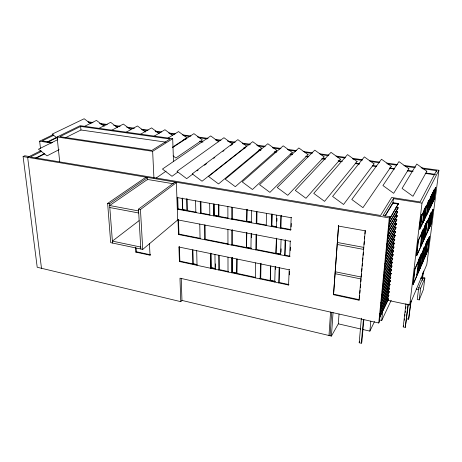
<?xml version="1.0" encoding="UTF-8"?>
<svg xmlns="http://www.w3.org/2000/svg" width="462" height="462" viewBox="0 0 462 462"><rect width="100%" height="100%" fill="white"/><g stroke="black" fill="none" stroke-linecap="round" stroke-linejoin="round"><path stroke-width="0.69" d="M231.739 257.94L231.733 272.799L232.322 272.147L232.334 257.305M231.751 230.168L231.745 245.103L232.346 244.485L232.357 229.568M231.757 207.213L231.757 219.202L232.363 218.618L232.369 207.351M232.149 257.501L232.143 272.349L255.619 277.396M236.867 259.182L236.815 273.348L237.046 258.986M246.656 232.507L246.512 247.528L246.835 232.322M246.887 209.413L246.766 221.477L247.072 209.24M250.947 248.926L251.143 233.859M251.282 222.794L251.438 210.689M251.484 237.734L251.542 233.431M255.37 277.887L255.607 262.872M256.058 234.794L255.815 249.896L256.381 249.261L256.629 234.182M256.433 211.573L256.237 223.706L256.814 223.106L256.999 211.706M260.464 263.877L260.175 278.921L260.724 278.251L261.018 263.225M266.228 225.543L266.499 213.357M271.581 214.252L271.269 226.467L271.823 225.86L272.118 214.38M270.611 266.158L270.241 280.538L270.778 265.956M271.968 213.842L271.65 226.045L276.715 226.975M274.757 282.063L275.196 266.921M276.334 227.396L276.692 215.153M275.479 269.34L275.566 266.459M276.392 238.155L275.947 253.378L276.536 238.652M276.882 221.217L276.969 218.341M279.163 267.741L278.684 282.911L279.21 282.224L279.672 267.793M280.798 215.881L280.411 228.147L280.954 227.535L281.346 215.28M280.584 254.828L281.075 239.553M281.017 252.292L281.133 248.827M285.141 240.327L284.609 255.63L285.135 254.972L285.672 239.691M179.418 261.527L179.868 261.105L179.383 246.616L178.921 247.026L179.418 261.527L288.588 285.042L289.172 269.808L289.524 269.34M178.499 234.505L178.961 234.101L178.471 219.554L178.009 219.941L178.499 234.505L289.674 256.635L290.257 241.303L290.621 240.858M177.645 209.257L178.113 208.876L177.72 197.21L177.246 197.58L177.645 209.257L290.685 230.036L291.158 217.712L291.528 217.29M289.316 274.873L289.449 271.413M290.246 250.606L290.379 247.124M291.158 226.871L291.291 223.446M328.99 335.51L330.567 312.029M330.087 335.77L331.681 312.283M333.529 294.721L338.554 225.595L333.529 294.721L359.026 300.213L359.309 299.694L333.835 294.219M29.25 156.531L24.711 155.775L23.1 156.578L37.208 267.261L180.775 301.657L181.964 300.421L331.416 336.088L333.044 312.537M331.416 336.088L338.317 323.833L339.033 314.033M359.026 300.213L365.275 230.307M359.43 298.267L359.679 295.403M359.863 293.266L360.106 290.396M360.354 287.549L360.603 284.673M360.845 281.837L361.03 279.666M361.521 273.943L361.255 277.044L335.377 271.8M361.746 271.373L361.989 268.538M362.202 266.077L362.445 263.213M362.63 261.07L362.901 257.912M363.12 255.347L363.392 252.24M363.617 249.624L363.808 247.395L337.393 242.481M364.044 244.617L364.299 241.701M364.541 238.894L364.726 236.717M364.968 233.888L365.217 231.023M363.86 319.716L361.833 342.146L361.29 343.254L359.193 342.758L361.371 318.202M361.29 343.254L363.438 319.386M362.866 329.504L369.877 331.121L370.824 321.194M180.775 301.657L179.978 278.176L378.753 322.984L389.327 217.925L390.038 216.718L383.05 215.552L393.387 198.625L421.991 203.107L438.9 170.282L421.032 167.816M390.038 216.718L379.452 321.512L378.753 322.984M392.879 203.621L393.387 198.625M379.724 319.999L381.733 320.449L382.836 309.679M379.423 318.087L388.421 299.243L388.467 298.798L387.173 298.521M380.105 313.738L388.796 295.657L388.848 295.206L387.549 294.935M380.48 310.025L389.177 292.053L389.229 291.597L387.924 291.331M380.544 306.93L389.564 288.432L389.61 287.976L388.305 287.705M380.925 303.176L389.945 284.788L389.992 284.332L388.028 283.934M381.306 299.399L390.332 281.133L390.378 280.677L389.068 280.411M381.716 295.547L390.719 277.46L390.765 276.998L389.449 276.738M382.421 291.095L391.112 273.764L391.158 273.302L389.836 273.042M382.807 287.266L391.499 270.056L391.551 269.589L390.228 269.329M383.194 283.414L391.897 266.326L391.943 265.858L389.951 265.471M383.264 280.18L392.29 262.578L392.342 262.11L390.344 261.729M383.656 276.288L392.688 258.812L392.74 258.339L391.401 258.085M384.084 272.314L393.087 255.024L393.139 254.55L391.799 254.302M384.482 268.382L393.491 251.224L393.537 250.745L392.198 250.496M385.21 263.796L393.89 247.401L393.942 246.922L392.596 246.673M385.614 259.829L394.3 243.561L394.346 243.076L393 242.833M386.018 255.838L394.704 239.697L394.756 239.212L392.729 238.854M386.088 252.448L395.114 235.816L395.166 235.331L393.133 234.973M386.527 248.348L395.524 231.918L395.576 231.433L393.537 231.075M386.937 244.294L395.94 228.003L395.992 227.506L394.629 227.275M387.347 240.211L396.356 224.058L396.408 223.568L395.039 223.337M387.762 236.117L396.771 220.103L396.823 219.606L394.767 219.259M388.178 231.993L397.193 216.124L397.245 215.627L395.183 215.28M388.94 227.246L397.615 212.122L397.667 211.625L395.599 211.284M389.408 223.002L398.042 208.102L398.094 207.6L396.021 207.265M389.114 220.051L398.521 203.557L392.971 202.674L384.858 216.106M408.31 304.435L405.295 327.367L403.222 326.9L405.959 303.626M404.314 320.235L404.481 318.826M404.81 316.008L404.978 314.599M405.226 312.491L405.393 311.082M405.723 308.264L405.89 306.855M405.295 327.367L408.067 304.071M387.318 300.225L409.73 304.984L421.991 203.107M435.62 187.439L434.147 198.972L420.628 226.882L422.124 214.57L435.62 187.439L434.401 199.007L419.866 229.077L419.311 228.985L420.801 216.614L421.846 214.53L422.401 214.616M406.6 318.768L408.639 319.213L410.741 301.796M412.924 284.228L414.766 268.942L429.637 236.319L427.8 250.658L413.19 284.28L427.552 250.612L429.383 236.278M416.366 255.723L418.226 240.332L433.056 209.563L431.213 223.949L416.637 255.775L430.965 223.903L432.802 209.517M411.128 301.028L408.639 319.213M413.19 284.28L415.038 268.994L429.637 236.319M416.637 255.775L418.503 240.384L433.056 209.563M419.866 229.077L421.361 216.707L435.88 187.48M419.311 228.985L420.351 226.836L421.846 214.53M422.603 222.089L424.087 209.915L426.403 205.971L424.913 218.035L423.654 220.033L425.138 207.912L423.608 220.028L422.603 222.089L423.146 222.182L424.151 220.12L425.641 207.992L425.098 207.906L423.654 220.033M416.811 274.647L418.653 259.627L421.413 253.459L421.939 253.551L420.091 268.399L419.577 268.301L416.811 274.647L417.33 274.746L419.178 259.725L418.653 259.627M420.241 246.644L422.095 231.537L422.892 229.857L423.429 229.949L421.569 245.004L421.038 244.912L420.241 246.644L420.778 246.743L422.892 229.857M423.146 222.182L424.642 210.002L425.641 207.992M424.642 217.995L426.126 205.931M418.064 272.413L419.906 257.455M419.051 270.154L420.894 255.255M421.413 253.459L419.317 270.189L418.791 270.103L420.634 255.191L421.159 255.29M422.996 240.65L424.844 225.727L426.755 221.696L427.281 221.783L425.433 236.573L424.913 236.48L423.261 240.696L424.844 225.727M426.559 213.981L428.043 202.027L428.811 200.496L429.348 200.577L427.858 212.491L427.09 214.068L426.559 213.981L427.327 212.405L427.858 212.491M427.09 214.068L428.811 200.496M424.22 238.6L426.074 223.747M424.913 236.48L426.755 221.696M421.523 263.837L423.359 249.122L424.087 247.499L424.601 247.592L422.759 262.26L422.251 262.162L421.523 263.837L422.031 263.935L424.087 247.499M419.213 299.902L420.691 288.184L424.878 278.026L422.591 278.499L418.716 287.78L417.25 299.492L419.213 299.902L423.406 289.535L424.878 278.026L421.338 277.333M429.238 208.524L430.717 196.725L434.17 189.795L434.69 189.87L433.212 201.472L431.075 204.735L432.553 193.041L431.069 204.73L429.498 208.57L430.717 196.725M424.11 257.9L425.941 243.353L427.575 239.714L425.993 254.198L424.11 257.9L424.613 257.992L426.674 241.724L427.183 241.811L425.346 256.312L424.838 256.231M427.702 230.411L429.544 215.818L431.173 212.381L431.681 212.462L429.839 226.946L429.331 226.859L427.962 230.451L429.544 215.818M432.155 194.952L431.623 194.872L430.151 206.618L430.671 206.699L432.155 194.952L433.067 193.116L432.542 193.041M422.239 278.811L423.036 272.488M425.086 256.277L426.923 241.782M430.671 206.699L431.589 204.816L433.067 193.116M432.241 202.91L433.454 191.228L431.976 202.87L432.698 201.392L433.212 201.472M422.591 277.962L423.481 270.946M428.869 228.471L430.711 213.941M422.332 280.532L422.591 278.499L420.466 278.084M425.745 254.152L427.575 239.714M431.173 212.381L429.123 228.517L428.615 228.43L430.451 213.9L430.965 213.981M436.319 171.922L436.474 170.663L422.187 168.682M432.496 202.951L434.17 189.795M438.9 170.282L426.813 264.478L409.73 304.984M403.222 326.9L403.649 325.866M381.733 320.449L391.199 300.312M379.469 317.625L388.467 298.798M379.839 313.923L388.848 295.206M380.526 309.563L389.229 291.597M369.877 331.121L374.48 321.633M380.902 305.827L389.61 287.976M380.971 302.702L389.992 284.332M381.352 298.926L390.378 280.677M359.193 342.758L359.742 341.649M381.762 295.074L390.765 276.998M429.348 200.577L428.58 202.113L428.043 202.027M434.69 189.87L433.974 191.308L433.448 191.228M382.149 291.256L391.158 273.302M382.859 286.787L391.551 269.589M383.246 282.935L391.943 265.858M383.316 279.695L392.342 262.11M383.708 275.797L392.74 258.339M384.136 271.823L393.139 254.55M436.474 170.663L420.131 201.929L391.661 197.482L380.538 215.477L30.353 156.999L41.765 151.253M384.528 267.885L393.537 250.745M384.927 263.935L393.942 246.922M385.666 259.332L394.346 243.076M386.065 255.342L394.756 239.212M386.469 251.328L395.166 235.331M386.579 247.84L395.576 231.433M386.989 243.786L395.992 227.506M387.399 239.703L396.408 223.568M387.814 235.603L396.823 219.606M388.23 231.479L397.245 215.627M388.686 227.264L397.667 211.625M389.102 223.1L398.094 207.6M389.524 218.907L398.521 203.557M385.175 216.02L392.919 203.182L398.469 204.065M288.588 285.042L288.941 284.563L278.58 282.334M289.674 256.635L290.032 256.179L284.442 255.07M290.685 230.036L291.054 229.602L280.128 227.599M228.603 271.35L228.014 271.997L227.985 257.167M210.99 253.603L211.174 267.602L210.557 268.237L210.36 253.523M192.868 249.861L193.018 263.935L192.671 250.046M218.884 204.966L218.78 216.343L218.688 204.441M214.12 204.123L214.241 215.298L213.611 215.87L213.479 203.985M135.845 252.142L150.029 255.197L150.502 254.787L136.33 251.738L135.845 252.142L135.533 247.176M147.39 179.92L147.28 177.795L145.501 177.5L107.64 203.419L110.695 242.66L142.741 249.405L177.668 220.004L176.392 182.629L174.555 182.323L138.49 209.165L140.829 249.006M186.989 198.643L187.11 210.528L186.781 198.81M187.318 210.36L182.554 209.69L182.195 197.996M139.039 220.68L112.387 241.118L140.714 247.049M192.995 173.903L186.671 178.655L176.992 171.356L223.972 137.711L232.646 144.115L230.347 145.842M197.014 170.882L198.163 170.016M204.487 165.269L206.785 163.542M213.681 158.362L214.83 157.496M222.875 151.455L224.024 150.589M138.49 209.165L140.448 209.529L176.392 182.629M177.841 172.089L172.003 176.293L162.445 169.063L210.718 135.92L218.722 141.846M156.318 177.945L166.147 171.102M107.64 203.419L109.523 203.771L147.28 177.795M172.678 147.055L186.902 137.797L178.551 131.578L167.683 138.34M172.32 147.73L193.925 133.651L202.385 139.934L175.901 157.998L173.094 155.89M59.702 161.712L57.097 136.995L152.651 151.317L172.696 138.687L173.51 161.573M153.823 136.377L164.951 129.718L172.661 135.476M140.442 134.303L151.576 127.893L159.194 133.599M125.67 132.49L137.433 125.976L145.501 132.034M111.325 130.475L123.348 124.07L130.752 129.643M59.113 149.624L47.037 155.861L38.456 149.22L57.785 139.622M98.649 128.517L110.643 122.338L117.4 127.431M35.216 158.287L44.699 153.448M36.533 158.079L44.75 153.881M41.043 150.618L27.651 157.334L41.488 268.289M65.252 137.843L80.954 129.995L165.893 142.152M84.205 126.501L96.448 120.42L104.233 126.311M47.049 142.048L56.664 137.324M47.736 142.152L57.352 137.422M80.631 126.432L59.846 136.665L151.859 150.416L170.039 139.022L80.631 126.432L80.954 129.995M57.097 136.995L80.14 125.693L172.696 138.687M53.742 135.274L42.175 140.881L52.703 142.515M40.471 148.342L39.64 141.187L53.194 134.638M88.023 121.806L93.024 122.499M99.457 123.389L107.317 124.474M113.75 125.364L120.178 126.247M126.611 127.137L134.471 128.222M141.62 129.21L148.048 130.099M155.197 131.087L161.625 131.976M168.774 132.964L175.208 133.853M182.351 134.84L190.927 136.024M197.361 136.914L208.079 138.392M215.223 139.38L220.94 140.171M227.373 141.06L235.233 142.146M242.377 143.133L250.242 144.219M256.67 145.108L265.246 146.292M272.395 147.28L280.971 148.464M287.399 149.353L296.691 150.635M303.124 151.524L312.41 152.807M319.56 153.794L328.846 155.076M335.995 156.064L345.287 157.351M352.431 158.339L362.433 159.719M369.583 160.707L379.585 162.087M386.734 163.074L397.453 164.559M403.886 165.448L415.315 167.025M88.461 122.453L92.036 122.944M100.606 124.134L106.324 124.925M115.615 126.213L119.19 126.709M128.476 127.997L133.483 128.69M142.059 129.874L147.06 130.567M155.636 131.757L160.637 132.45M169.213 133.639L174.214 134.332M183.506 135.62L189.934 136.509M199.226 137.797L207.086 138.883M215.662 140.073L219.947 140.667M229.239 141.955L234.24 142.648M242.816 143.832L249.965 144.825M257.825 145.911L264.252 146.806M272.828 147.99L279.978 148.983M288.554 150.173L295.697 151.161M304.989 152.448L312.133 153.436M320.709 154.626L328.569 155.711M337.144 156.901L345.004 157.992M352.87 159.078L362.156 160.366M370.016 161.457L379.308 162.745M387.168 163.831L396.46 165.119M405.035 166.308L415.038 167.694M184.488 139.085L185.915 139.287M199.492 141.199L202.35 141.597M259.511 149.63L260.943 149.832M274.515 151.744L276.663 152.044M290.234 153.95L292.382 154.25M305.954 156.162L308.812 156.56M322.389 158.472L325.248 158.87M338.109 160.678L342.394 161.284M355.255 163.092L359.546 163.692M372.407 165.5L376.692 166.101M389.553 167.908L394.554 168.613M407.415 170.42L413.132 171.223M425.993 173.031L435.285 174.336M183.668 139.385L185.811 139.691M199.365 141.597L202.933 142.1M243.74 147.846L245.172 148.048M258.743 149.959L260.891 150.26M274.463 152.171L275.895 152.373M290.182 154.383L292.325 154.689M305.902 156.601L308.044 156.901M321.621 158.812L325.19 159.315M338.767 161.226L341.626 161.631M355.203 163.542L359.488 164.143M372.349 165.956L376.634 166.557M389.495 168.37L394.496 169.075M407.357 170.882L412.358 171.587M425.219 173.4L435.221 174.809M39.64 141.187L51.565 143.041M431.069 204.73L431.589 204.816M424.087 209.915L424.642 210.002M395.969 207.767L398.042 208.102M395.547 211.787L397.615 212.122M420.801 216.614L421.361 216.707M423.608 220.028L424.151 220.12M395.131 215.783L397.193 216.124M173.36 183.778L147.505 179.458L109.656 205.521L138.594 210.943M23.1 156.578L389.327 217.925M394.715 219.756L396.771 220.103M420.351 226.836L420.905 226.929M394.305 223.712L396.356 224.058M422.095 231.537L422.632 231.629M393.895 227.645L395.94 228.003M394.167 231.681L395.524 231.918M393.081 235.458L395.114 235.816M177.246 197.58L291.158 217.712M338.23 226.034L364.992 230.763M425.941 243.353L426.455 243.445M392.677 239.333L394.704 239.697M392.273 243.191L394.3 243.561M423.359 249.122L423.873 249.22M391.874 247.031L393.89 247.401M214.241 215.298L218.971 216.164M246.951 221.298L251.865 222.199M271.823 225.86L276.253 226.669M178.113 208.876L196.327 212.22M200.577 212.999L209.794 214.691M227.876 218.012L214.05 215.471L213.923 204.296M231.375 218.653L251.686 222.378M256.508 223.267L266.147 225.034M391.476 250.849L393.491 251.224M337.254 244.473L363.634 249.405M391.747 254.776L393.087 255.024M390.685 258.431L392.688 258.812M109.812 207.542L138.715 212.994M178.009 219.941L290.257 241.303M390.292 262.197L392.29 262.578M389.905 265.939L391.897 266.326M389.518 269.664L391.499 270.056M389.131 273.377L391.112 273.764M246.685 247.337L250.831 248.158M276.109 253.182L280.486 254.054M178.961 234.101L200.069 238.3M204.291 239.137L228.216 243.89M231.733 244.589L251.345 248.492M255.561 249.33L280.948 254.377M389.402 277.194L390.719 277.46M389.016 280.867L390.332 281.133M418.716 287.78L420.691 288.184M416.181 289.016L419.005 289.587M388.634 284.523L389.945 284.788M335.245 273.718L361.088 278.979M387.601 288.028L389.564 288.432M178.921 247.026L289.172 269.808M387.878 291.782L389.177 292.053M387.497 295.385L388.796 295.657M387.121 298.972L388.421 299.243M193.214 263.744L197.031 264.564M211.174 267.602L215.725 268.578M232.322 272.147L236.989 273.152M270.403 280.33L275.288 281.381M179.868 261.105L196.841 264.755M215.54 268.774L210.984 267.798L210.787 253.095M219 269.519L228.684 271.604M259.794 278.291L275.121 281.589M338.317 323.833L360.758 329.019M90.766 123.752L84.165 118.746L52.108 134.171L57.531 138.329M109.523 203.771L112.537 243.047M136.111 248.192L136.33 251.738M140.448 209.529L142.741 249.405M149.422 243.757L150.029 255.197M152.651 151.317L153.938 178.141M181.237 278.413L181.964 300.421M182.421 198.521L182.761 209.523M195.582 200.82L195.848 212.601M196.702 250.699L197.031 265.321M200.924 201.79L201.132 212.895L200.485 213.456L200.254 201.646M199.775 224.082L200.069 238.796M204.4 224.965L204.649 239.709L205.284 239.114L205.053 225.086M209.679 203.309L209.84 215.177M215.488 263.866L215.523 267.371M214.963 254.475L215.119 269.219M219.277 255.319L219.386 269.369L218.78 270.01L218.659 255.238M227.876 206.526L227.905 218.497M227.928 229.441L227.957 244.352M419.646 257.403L417.804 272.361L418.324 272.464L420.172 257.501L419.646 257.403M425.808 223.7L423.96 238.554L424.486 238.646L426.334 223.787L425.808 223.7M426.848 171.246L412.97 196.281L402.073 188.421L416.764 164.05L426.848 171.246M408.91 168.745L393.682 193.312L382.94 185.539L398.966 161.625L408.91 168.745M391.314 166.285L362.953 207.663L351.813 199.515L381.497 159.24L391.314 166.285M374.047 163.877L343.555 204.475L332.582 196.425L364.356 156.901L374.047 163.877M357.091 161.509L324.567 201.357L313.756 193.393L347.528 154.603L357.091 161.509M340.448 159.188L305.977 198.302L295.316 190.431L331.006 152.35L340.448 159.188M324.11 156.907L287.762 195.31L277.258 187.526L314.784 150.133L324.11 156.907M308.062 154.672L269.923 192.377L259.563 184.679L298.85 147.961L308.062 154.672M292.296 152.472L252.443 189.507L242.227 181.889L283.2 145.825L292.296 152.472M276.807 150.306L235.308 186.688L225.237 179.158L267.827 143.728L276.807 150.306M261.596 148.187L218.514 183.928L208.576 176.478L252.72 141.667L261.596 148.187M246.644 146.102L202.044 181.225L192.244 173.851L237.872 139.639L246.644 146.102"/></g></svg>
